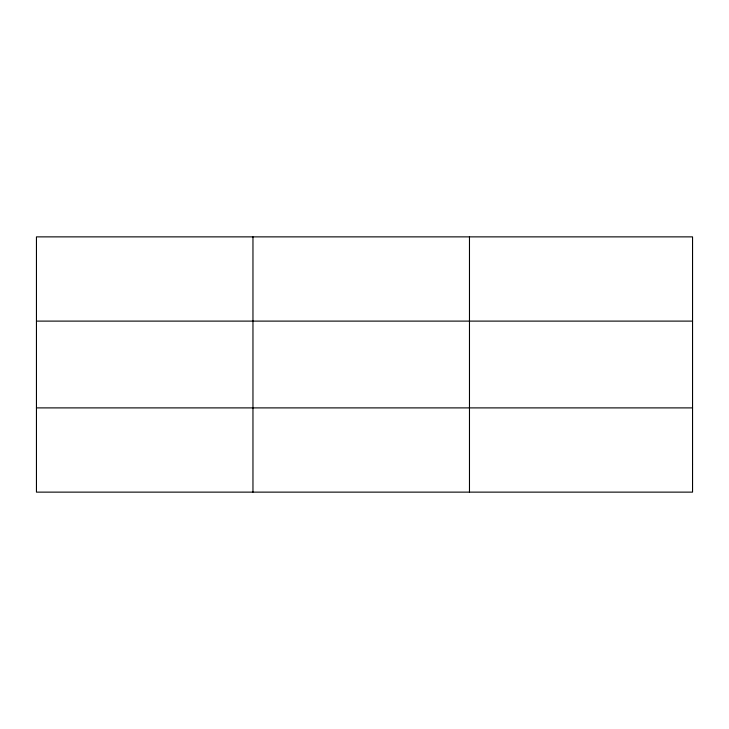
<?xml version="1.0" encoding="UTF-8"?>
<svg xmlns="http://www.w3.org/2000/svg" width="729" height="729" viewBox="0 0 729 729"><rect width="100%" height="100%" fill="white"/><g stroke="black" fill="none" stroke-linecap="round" stroke-linejoin="round"><path stroke-width="1.09" d="M252.963 492.13L252.963 236.87M469.476 492.13L469.476 236.87M36.45 321.106L692.55 321.106M36.45 407.894L692.55 407.894M692.55 464.054L692.55 492.13L36.45 492.13L36.45 236.87L692.55 236.87L692.55 464.054"/></g></svg>
